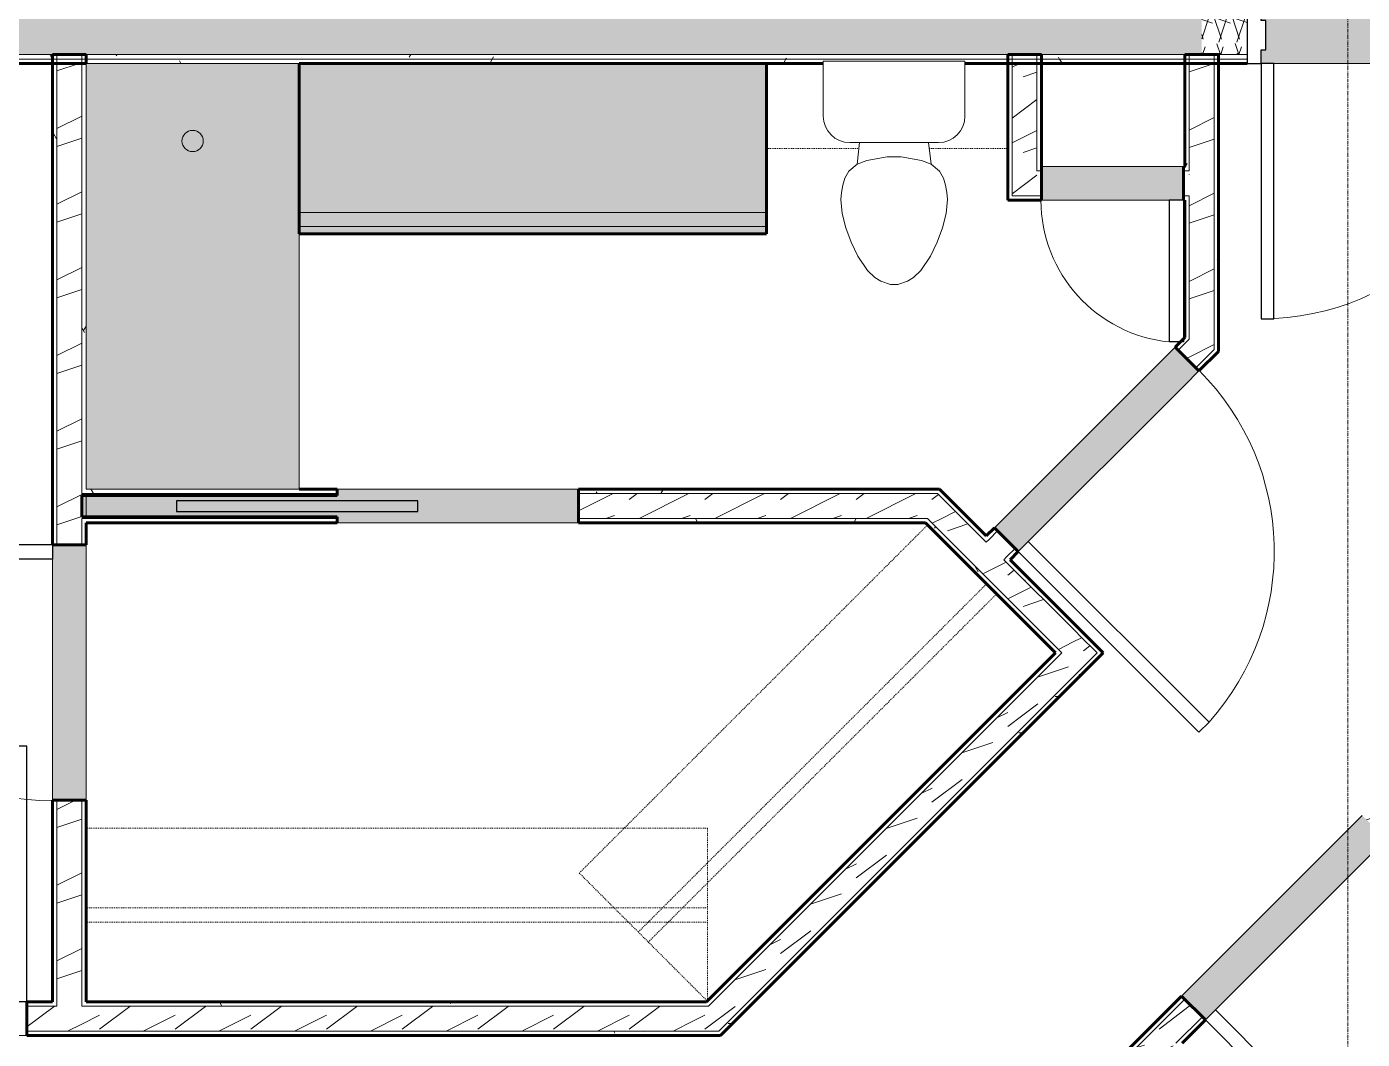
# Model space of a CAD drawing. Header units: inches. Extents: x -4169 to -1846, y 9706 to 12377.
# Drawn here: x -3667.5 to -3479.3, y 10207.1 to 10349.8 of the extents above; entities that cross this region are included whole.
import ezdxf

# ---------------------------------------------------------------- set-up
doc = ezdxf.new("R2010")
doc.units = ezdxf.units.IN
doc.header["$MEASUREMENT"] = 0
doc.linetypes.add('Dash', pattern=[0.25, 0.125, -0.125])
doc.linetypes.add('Grid Line 1_2_', pattern=[0.875, 0.5, -0.125, 0.125, -0.125])
for name, color, linetype, lineweight in [('0-1', 7, 'Continuous', 5), ('0-2', 7, 'Continuous', 18), ('A-DOOR', 31, 'Continuous', 18), ('A-DOOR-1', 250, 'Continuous', 9), ('A-DOOR-2', 90, 'Continuous', 30), ('A-DOOR-6', 31, 'Continuous', 30), ('A-DOOR-7', 31, 'Continuous', 9), ('A-DOOR-FRAM', 31, 'Continuous', 30), ('A-WALL', 113, 'Continuous', 18), ('A-WALL-1', 8, 'Continuous', 5), ('A-WALL-3', 50, 'Continuous', 60), ('A-WALL-4', 7, 'Continuous', 18), ('A-WALL-PATT-1', 250, 'Continuous', 9), ('A-WALL-PATT-2', 253, 'Continuous', 9), ('A-WALL-PATT-4', 111, 'Continuous', 9), ('I-WALL', 2, 'Continuous', 18), ('I-WALL-2', 2, 'Continuous', 5), ('I-WALL-3', 2, 'Continuous', 60), ('P-SANR-FIXT-1', 9, 'Continuous', 9), ('P-SANR-FIXT-2', 250, 'Continuous', 9), ('Q-CASE-1', 9, 'Continuous', 9), ('Q-CASE-2', 50, 'Continuous', 60), ('Q-CASE-3', 250, 'Continuous', 9), ('Q-CASE-HDLN-1', 250, 'Dash', 9), ('S-GRID-1', 1, 'Grid Line 1_2_', 9)]:
    doc.layers.add(name, color=color, linetype=linetype, lineweight=lineweight)
pattern_1 = [(0, (0, 0), (20.48, 5.12), [0.845, -14.515, 0.845, -14.515, -81.92]), (0, (0, 0), (20.48, 5.12), [-30.72, 0.845, -29.875, 0.845, -14.515, -35.84]), (0, (0, 0), (20.48, 5.12), [-76.8, 0.845, -9.395, 0.845, -24.755]), (120, (7.68, 2.56), (-14.67405, 15.1762003), [0.845, -14.515, 0.845, -14.515, -81.92]), (120, (7.68, 2.56), (-14.67405, 15.1762003), [-30.72, 0.845, -29.875, 0.845, -14.515, -35.84]), (120, (7.68, 2.56), (-14.67405, 15.1762003), [-76.8, 0.845, -9.395, 0.845, -24.755]), (240, (10.24, 12.8), (-5.80595, -20.2962003), [0.845, -14.515, 0.845, -14.515, -81.92]), (240, (10.24, 12.8), (-5.80595, -20.2962003), [-30.72, 0.845, -29.875, 0.845, -14.515, -35.84]), (240, (10.24, 12.8), (-5.80595, -20.2962003), [-76.8, 0.845, -9.395, 0.845, -24.755])]
pattern_2 = [(216.87, (4.265, 10.662), (31.9871619, 21.32545714), [5.331, -47.981]), (206.565, (10.662, 7.464), (-10.662476, -10.6620098), [11.921, -11.921]), (198.435, (10.662, 2.132), (-21.3244936, -10.6625869), [6.744, -26.974])]
pattern_3 = [(161.57, (0.32, 0.32), (-2.560496185, -0.000537386), [0, -18.214, 2.022, 0]), (18.43, (-0.32, 0.32), (-2.560496185, 0.000537386), [0, -18.214, 2.022, 0]), (108.43, (0.32, 0.32), (1.27922091, -6.400876726), [6.07, -14.166]), (71.57, (-0.32, 0.32), (1.27922091, 6.400876726), [6.07, -14.166])]

# ---------------------------------------------------------------- blocks, each defined once
blk = doc.blocks.new('Single-Flush - 36_ x 84_-1372839-ENLARGED RCP - 2ND FLOOR PLAN')
at = {"layer": 'A-DOOR-1'}
blk.add_arc((18, 2.37), 36.07, 93.1789, 180, dxfattribs=at)
at = {"layer": 'A-DOOR-2'}
for p, q in [((16, 2.37), (16, 38.39)), ((18, 38.39), (16, 38.39)), ((18, 2.37), (18, 38.39)), ((18, 2.37), (16, 2.37))]:
    blk.add_line(p, q, dxfattribs=at)
blk = doc.blocks.new('Bath Tub - Maestro - 60_x30_-1352617-ENLARGED RCP - 2ND FLOOR PLAN')
at = {"layer": 'P-SANR-FIXT-1'}
blk.add_hatch(color=256, dxfattribs=at).paths.add_polyline_path([(60, 30), (0, 30), (0, 0), (60, 0)], flags=0)
at = {"layer": 'P-SANR-FIXT-2'}
for p, q in [((0, 0), (0, 30)), ((0, 30), (60, 30)), ((60, 30), (60, 0)), ((60, 0), (0, 0))]:
    blk.add_line(p, q, dxfattribs=at)
for start, end in [(0, 180), (180, 360)]:
    blk.add_arc((10.9375, 15), 1.5, start, end, dxfattribs=at)
blk = doc.blocks.new('Toilet-Domestic-3D - Toilet-Domestic-3D-1372870-ENLARGED RCP - 2ND FLOOR PLAN')
at = {"layer": 'P-SANR-FIXT-2'}
for p, q in [((-2.74, 11), (-1.87, 11.5)), ((-1.87, 11.5), (-0.5, 12)), ((-0.5, 12), (0.5, 12)), ((0.5, 12), (1.87, 11.5)), ((1.87, 11.5), (2.74, 11)), ((-5.13, 8), (-3.74, 10)), ((-3.74, 10), (-2.74, 11)), ((2.74, 11), (3.74, 10)), ((3.74, 10), (5.13, 8)), ((-6.06, 6), (-5.13, 8)), ((5.13, 8), (6.06, 6)), ((-6.79, 4), (-6.06, 6)), ((6.06, 6), (6.79, 4)), ((-7.33, 1.99), (-6.79, 4)), ((6.79, 4), (7.33, 1.99)), ((-7.5, 0), (-7.33, 1.99)), ((7.33, 1.99), (7.5, 0)), ((-7.41, -1), (-7.5, 0)), ((-7.24, -2), (-7.41, -1)), ((7.41, -1), (7.24, -2)), ((7.5, 0), (7.41, -1)), ((-6.97, -3), (-7.24, -2)), ((-6.4, -4), (-6.97, -3)), ((6.97, -3), (6.4, -4)), ((7.24, -2), (6.97, -3)), ((-5.21, -5), (-6.4, -4)), ((-3.84, -5.5), (-5.21, -5)), ((-4.86, -8.02), (-5.21, -5)), ((-1, -6), (-3.84, -5.5)), ((3.84, -5.5), (1, -6)), ((5.21, -5), (3.84, -5.5)), ((4.86, -8.02), (5.21, -5)), ((6.4, -4), (5.21, -5)), ((1, -6), (-1, -6)), ((6.25, -8.02), (-6.25, -8.02)), ((-9.98, -11.75), (-9.98, -19.48)), ((9.98, -19.48), (9.98, -11.75)), ((-9.98, -19.48), (9.98, -19.48))]:
    blk.add_line(p, q, dxfattribs=at)
for centre, start, end in [((-6.25, -11.75), 90, 180), ((6.25, -11.75), 0, 90)]:
    blk.add_arc(centre, 3.73, start, end, dxfattribs=at)
blk = doc.blocks.new('OD_CW_Upper Cabinet - OD_CW_Upper Cabinet-1867009-ENLARGED RCP - 2ND FLOOR PLAN')
at = {"layer": 'Q-CASE-HDLN-1'}
for p, q in [((0.74, 12), (13.78, 12)), ((23.7, 12), (34.74, 12))]:
    blk.add_line(p, q, dxfattribs=at)
blk = doc.blocks.new('OD_CW_Base Cabinet - OD_CW_Base Cabinet-1834232-ENLARGED RCP - 2ND FLOOR PLAN')
at = {"layer": 'Q-CASE-1'}
for points in [[(39.69, 3), (66.57, 3), (66.57, 24), (0.74, 24), (0.74, 3), (30.57, 3)], [(66.57, 1), (66.57, 3), (0.74, 3), (0.74, 1), (64.34, 1)], [(66.57, 0), (66.57, 1), (0.74, 1), (0.74, 0), (64.34, 0)]]:
    blk.add_hatch(color=256, dxfattribs=at).paths.add_polyline_path(points, flags=0)
at = {"layer": 'Q-CASE-2'}
for p, q in [((66.57, 24), (0.74, 24)), ((0.74, 24), (0.74, 0)), ((66.57, 0), (66.57, 24)), ((0.74, 0), (66.57, 0))]:
    blk.add_line(p, q, dxfattribs=at)
at = {"layer": 'Q-CASE-3'}
for p, q in [((0.74, 24), (0.74, 3)), ((0.74, 24), (66.57, 24)), ((66.57, 3), (66.57, 24)), ((0.74, 3), (66.57, 3)), ((66.57, 1), (66.57, 3)), ((0.74, 1), (66.57, 1)), ((0.74, 1), (66.57, 1)), ((0.74, 0), (66.57, 0)), ((66.57, 0), (66.57, 1))]:
    blk.add_line(p, q, dxfattribs=at)
blk = doc.blocks.new('Pocket_Door_2385 - 34_ x 80_-1722045-ENLARGED RCP - 2ND FLOOR PLAN')
at = {"layer": 'A-DOOR-2'}
for p, q in [((-39.67, 0.75), (-39.67, -0.75)), ((-5.67, 0.75), (-39.67, 0.75)), ((-5.67, -0.75), (-5.67, 0.75)), ((-39.67, -0.75), (-5.67, -0.75))]:
    blk.add_line(p, q, dxfattribs=at)
blk = doc.blocks.new('OD_CW_Closet - OD_CW_Closet-1898209-ENLARGED RCP - 2ND FLOOR PLAN')
at = {"layer": 'Q-CASE-HDLN-1'}
for p, q in [((70.13, -1.51), (70.13, 24)), ((0.74, 12.24), (70.13, 12.24)), ((0.74, 10.24), (70.13, 10.24)), ((0.74, -1.51), (70.13, -1.51))]:
    blk.add_line(p, q, dxfattribs=at)
blk = doc.blocks.new('OD_CW_Closet - OD_CW_Closet-1898139-ENLARGED RCP - 2ND FLOOR PLAN')
at = {"layer": 'Q-CASE-HDLN-1'}
for p, q in [((0.74, 23.86), (0.74, -0.45)), ((0.74, 12.78), (88.29, 12.78)), ((0.74, 10.78), (88.29, 10.78)), ((0.74, -0.45), (88.29, -0.45))]:
    blk.add_line(p, q, dxfattribs=at)
blk = doc.blocks.new('Single-Flush - CLOSET-1720256-ENLARGED RCP - 2ND FLOOR PLAN')
at = {"layer": 'A-DOOR-1'}
blk.add_arc((10, -2.37), 20.07, 180, 264.2799, dxfattribs=at)
at = {"layer": 'A-DOOR-2'}
for p, q in [((8, -2.37), (8, -22.34)), ((10, -2.37), (8, -2.37)), ((10, -2.37), (10, -22.34)), ((10, -22.34), (8, -22.34))]:
    blk.add_line(p, q, dxfattribs=at)
blk = doc.blocks.new('CTR - 1st Phase - Unit Layouts_rvt-1-ENLARGED RCP - 2ND FLOOR PLAN')
at = {"layer": 'A-WALL-1'}
for points in [[(-3524.5, 10325.31), (-3504.5, 10325.31), (-3504.5, 10330.06), (-3524.5, 10330.06), (-3524.5, 10325.93)], [(-3527.77, 10275.79), (-3504.3, 10299.26), (-3504.3, 10303.23), (-3505.67, 10304.61), (-3531.13, 10279.15), (-3528.21, 10276.23)], [(-3504.3, 10299.26), (-3502.31, 10301.25), (-3504.3, 10303.23), (-3504.3, 10301.69)], [(-3659.08, 10280.71), (-3659.08, 10283.71), (-3659.7, 10283.71), (-3659.7, 10280.71)], [(-3589.7, 10279.84), (-3589.7, 10284.59), (-3623.7, 10284.59), (-3623.7, 10283.71), (-3659.08, 10283.71), (-3659.08, 10280.71), (-3623.7, 10280.71), (-3623.7, 10279.84), (-3599.25, 10279.84)], [(-3663.83, 10240.74), (-3659.08, 10240.74), (-3659.08, 10276.74), (-3663.83, 10276.74), (-3663.83, 10249.1)], [(-3501.39, 10209.79), (-3475.94, 10235.24), (-3479.3, 10238.6), (-3504.75, 10213.14), (-3501.83, 10210.23)]]:
    blk.add_hatch(color=256, dxfattribs=at).paths.add_polyline_path(points, flags=0)
at = {"layer": 'A-WALL-PATT-1'}
h = blk.add_hatch(dxfattribs=at)
h.set_pattern_fill('FP_1', color=256, style=0, pattern_type=2)
h.set_pattern_definition(pattern_1)
h.paths.add_polyline_path([(-3500.17, 10303.39), (-3499.55, 10304.01), (-3499.55, 10345.84), (-3500.17, 10345.84), (-3500.17, 10304.01)], flags=0)
h = blk.add_hatch(dxfattribs=at)
h.set_pattern_fill('FP_1', color=256, style=0, pattern_type=2)
h.set_pattern_definition(pattern_1)
h.paths.add_polyline_path([(-3663.2, 10207.59), (-3663.2, 10208.21), (-3663.83, 10208.21), (-3663.83, 10207.59)], flags=0)
h.paths.add_polyline_path([(-3663.83, 10211.71), (-3663.2, 10211.71), (-3663.2, 10240.74), (-3663.83, 10240.74), (-3663.83, 10212.34)], flags=0)
h.paths.add_polyline_path([(-3663.2, 10276.74), (-3663.22, 10344.59), (-3663.83, 10344.59), (-3663.83, 10276.74)], flags=0)
h = blk.add_hatch(dxfattribs=at)
h.set_pattern_fill('FP_1', color=256, style=0, pattern_type=2)
h.set_pattern_definition(pattern_1)
h.paths.add_polyline_path([(-3659.08, 10211.71), (-3659.08, 10240.74), (-3659.7, 10240.74), (-3659.7, 10211.71)], flags=0)
h.paths.add_polyline_path([(-3659.08, 10276.74), (-3659.08, 10280.46), (-3659.7, 10280.46), (-3659.7, 10276.74)], flags=0)
h.paths.add_polyline_path([(-3659.08, 10283.96), (-3659.08, 10344.59), (-3659.7, 10344.59), (-3659.7, 10283.96), (-3659.58, 10283.96)], flags=0)
h = blk.add_hatch(dxfattribs=at)
h.set_pattern_fill('FP_1', color=256, style=0, pattern_type=2)
h.set_pattern_definition(pattern_1)
h.paths.add_polyline_path([(-3504.3, 10305.1), (-3503.67, 10305.72), (-3503.67, 10325.93), (-3504.3, 10325.93), (-3504.3, 10305.72)], flags=0)
h.paths.add_polyline_path([(-3504.3, 10329.43), (-3503.67, 10329.43), (-3503.67, 10344.59), (-3504.3, 10344.59), (-3504.3, 10330.06)], flags=0)
h = blk.add_hatch(dxfattribs=at)
h.set_pattern_fill('FP_1', color=256, style=0, pattern_type=2)
h.set_pattern_definition(pattern_1)
h.paths.add_polyline_path([(-3504.3, 10329.43), (-3504.3, 10330.06), (-3504.5, 10330.06), (-3504.5, 10329.43)], flags=0)
h = blk.add_hatch(dxfattribs=at)
h.set_pattern_fill('FP_1', color=256, style=0, pattern_type=2)
h.set_pattern_definition(pattern_1)
h.paths.add_polyline_path([(-3629.08, 10283.96), (-3623.7, 10283.96), (-3623.7, 10284.59), (-3659.08, 10284.59), (-3659.07, 10283.96)], flags=0)
h.paths.add_polyline_path([(-3545.36, 10283.96), (-3538.24, 10283.96), (-3538.86, 10284.59), (-3589.7, 10284.59), (-3589.7, 10283.96)], flags=0)
h = blk.add_hatch(dxfattribs=at)
h.set_pattern_fill('FP_1', color=256, style=0, pattern_type=2)
h.set_pattern_definition(pattern_1)
h.paths.add_polyline_path([(-3516.67, 10261.51), (-3516.23, 10261.95), (-3529.36, 10275.09), (-3529.8, 10274.64), (-3517.11, 10261.95)], flags=0)
h.paths.add_polyline_path([(-3532.28, 10277.12), (-3531.83, 10277.56), (-3538.24, 10283.96), (-3539.12, 10283.96), (-3534.11, 10278.96)], flags=0)
h = blk.add_hatch(dxfattribs=at)
h.set_pattern_fill('FP_1', color=256, style=0, pattern_type=2)
h.set_pattern_definition(pattern_1)
h.paths.add_polyline_path([(-3659.08, 10279.84), (-3623.7, 10279.84), (-3623.7, 10280.46), (-3659.08, 10280.46)], flags=0)
h.paths.add_polyline_path([(-3589.7, 10279.84), (-3539.95, 10279.84), (-3540.57, 10280.46), (-3589.7, 10280.46)], flags=0)
h = blk.add_hatch(dxfattribs=at)
h.set_pattern_fill('FP_1', color=256, style=0, pattern_type=2)
h.set_pattern_definition(pattern_1)
h.paths.add_polyline_path([(-3522.5, 10261.51), (-3522.06, 10261.95), (-3539.95, 10279.84), (-3540.83, 10279.84), (-3530.23, 10269.24)], flags=0)
h = blk.add_hatch(dxfattribs=at)
h.set_pattern_fill('FP_1', color=256, style=0, pattern_type=2)
h.set_pattern_definition(pattern_1)
h.paths.add_polyline_path([(-3569.7, 10207.59), (-3515.78, 10261.51), (-3516.23, 10261.95), (-3570.59, 10207.59), (-3569.96, 10207.59)], flags=0)
h = blk.add_hatch(dxfattribs=at)
h.set_pattern_fill('FP_1', color=256, style=0, pattern_type=2)
h.set_pattern_definition(pattern_1)
h.paths.add_polyline_path([(-3522.87, 10194.14), (-3504.31, 10212.7), (-3504.75, 10213.14), (-3522.87, 10195.02), (-3522.87, 10194.4)], flags=0)
h.paths.add_polyline_path([(-3478.85, 10238.16), (-3469.9, 10247.11), (-3470.78, 10247.11), (-3479.3, 10238.6)], flags=0)
h = blk.add_hatch(dxfattribs=at)
h.set_pattern_fill('FP_1', color=256, style=0, pattern_type=2)
h.set_pattern_definition(pattern_1)
h.paths.add_polyline_path([(-3518.75, 10192.43), (-3507.58, 10203.6), (-3508.02, 10204.04), (-3518.75, 10193.31)], flags=0)
h.paths.add_polyline_path([(-3505.11, 10206.07), (-3501.39, 10209.79), (-3501.83, 10210.23), (-3505.55, 10206.51)], flags=0)
h.paths.add_polyline_path([(-3475.94, 10235.24), (-3468.19, 10242.99), (-3469.07, 10242.99), (-3476.38, 10235.68)], flags=0)
h = blk.add_hatch(dxfattribs=at)
h.set_pattern_fill('FP_1', color=256, style=0, pattern_type=2)
h.set_pattern_definition(pattern_1)
h.paths.add_polyline_path([(-3852.47, 10211.71), (-3703.45, 10211.71), (-3703.45, 10212.34), (-3852.47, 10212.34)], flags=0)
h.paths.add_polyline_path([(-3663.83, 10211.71), (-3663.83, 10212.34), (-3667.45, 10212.34), (-3667.45, 10211.71), (-3666.78, 10211.71)], flags=0)
h = blk.add_hatch(dxfattribs=at)
h.set_pattern_fill('FP_1', color=256, style=0, pattern_type=2)
h.set_pattern_definition(pattern_1)
h.paths.add_polyline_path([(-3594.89, 10211.71), (-3572.3, 10211.71), (-3571.67, 10212.34), (-3659.08, 10212.34), (-3659.08, 10211.71), (-3599.25, 10211.71)], flags=0)
h = blk.add_hatch(dxfattribs=at)
h.set_pattern_fill('FP_1', color=256, style=0, pattern_type=2)
h.set_pattern_definition(pattern_1)
h.paths.add_polyline_path([(-3663.83, 10207.59), (-3663.83, 10208.21), (-3667.45, 10208.21), (-3667.45, 10207.59), (-3666.78, 10207.59)], flags=0)
h.paths.add_polyline_path([(-3852.47, 10207.59), (-3703.45, 10207.59), (-3703.45, 10208.21), (-3852.47, 10208.21)], flags=0)
h = blk.add_hatch(dxfattribs=at)
h.set_pattern_fill('FP_1', color=256, style=0, pattern_type=2)
h.set_pattern_definition(pattern_1)
h.paths.add_polyline_path([(-3663.2, 10207.59), (-3570.59, 10207.59), (-3569.96, 10208.21), (-3663.2, 10208.21)], flags=0)
at = {"layer": 'A-WALL-PATT-2'}
h = blk.add_hatch(dxfattribs=at)
h.set_pattern_fill('FP_2', color=256, style=0, pattern_type=2)
h.set_pattern_definition(pattern_2)
h.paths.add_polyline_path([(-3663.2, 10208.21), (-3659.7, 10208.21), (-3659.7, 10240.74), (-3663.2, 10240.74), (-3663.2, 10211.71)], flags=0)
h.paths.add_polyline_path([(-3659.7, 10276.74), (-3659.7, 10344.59), (-3663.13, 10344.59), (-3663.2, 10345.84), (-3663.2, 10276.74)], flags=0)
h = blk.add_hatch(dxfattribs=at)
h.set_pattern_fill('FP_2', color=256, style=0, pattern_type=2)
h.set_pattern_definition(pattern_2)
h.paths.add_polyline_path([(-3502.76, 10301.69), (-3500.17, 10304.27), (-3500.17, 10345.84), (-3501.92, 10345.84), (-3501.92, 10344.59), (-3503.67, 10344.59), (-3503.67, 10302.61)], flags=0)
h = blk.add_hatch(dxfattribs=at)
h.set_pattern_fill('FP_2', color=256, style=0, pattern_type=2)
h.set_pattern_definition(pattern_2)
h.paths.add_polyline_path([(-3525.13, 10325.93), (-3525.13, 10344.59), (-3528.63, 10344.59), (-3528.63, 10325.93)], flags=0)
h = blk.add_hatch(dxfattribs=at)
h.set_pattern_fill('FP_2', color=256, style=0, pattern_type=2)
h.set_pattern_definition(pattern_2)
h.paths.add_polyline_path([(-3529.8, 10274.64), (-3528.21, 10276.23), (-3530.69, 10278.71), (-3532.28, 10277.12), (-3530.24, 10275.09)], flags=0)
h.paths.add_polyline_path([(-3503.67, 10302.61), (-3503.67, 10305.72), (-3505.23, 10304.17), (-3504.3, 10303.23)], flags=0)
h = blk.add_hatch(dxfattribs=at)
h.set_pattern_fill('FP_2', color=256, style=0, pattern_type=2)
h.set_pattern_definition(pattern_2)
h.paths.add_polyline_path([(-3623.7, 10280.46), (-3623.7, 10280.71), (-3659.7, 10280.71), (-3659.7, 10280.46), (-3629.08, 10280.46)], flags=0)
h.paths.add_polyline_path([(-3547.76, 10280.46), (-3535.62, 10280.46), (-3539.12, 10283.96), (-3589.7, 10283.96), (-3589.7, 10280.46)], flags=0)
h.paths.add_polyline_path([(-3659.7, 10283.71), (-3623.7, 10283.71), (-3623.7, 10283.96), (-3659.7, 10283.96)], flags=0)
h = blk.add_hatch(dxfattribs=at)
h.set_pattern_fill('FP_2', color=256, style=0, pattern_type=2)
h.set_pattern_definition(pattern_2)
h.paths.add_polyline_path([(-3521.62, 10261.51), (-3519.14, 10263.98), (-3535.62, 10280.46), (-3540.57, 10280.46), (-3522.06, 10261.95)], flags=0)
h = blk.add_hatch(dxfattribs=at)
h.set_pattern_fill('FP_2', color=256, style=0, pattern_type=2)
h.set_pattern_definition(pattern_2)
h.paths.add_polyline_path([(-3572.3, 10208.21), (-3569.96, 10208.21), (-3516.67, 10261.51), (-3519.16, 10263.96), (-3574.91, 10208.21)], flags=0)
h = blk.add_hatch(dxfattribs=at)
h.set_pattern_fill('FP_2', color=256, style=0, pattern_type=2)
h.set_pattern_definition(pattern_2)
h.paths.add_polyline_path([(-3519.37, 10192.69), (-3501.83, 10210.23), (-3504.31, 10212.7), (-3519.37, 10197.64), (-3519.37, 10192.74)], flags=0)
h.paths.add_polyline_path([(-3476.38, 10235.68), (-3468.45, 10243.61), (-3473.4, 10243.61), (-3478.85, 10238.16)], flags=0)
h = blk.add_hatch(dxfattribs=at)
h.set_pattern_fill('FP_2', color=256, style=0, pattern_type=2)
h.set_pattern_definition(pattern_2)
h.paths.add_polyline_path([(-3663.63, 10208.21), (-3663.2, 10208.21), (-3663.2, 10211.71), (-3667.45, 10211.71), (-3667.45, 10208.21), (-3663.83, 10208.21)], flags=0)
h.paths.add_polyline_path([(-3801.84, 10208.21), (-3703.45, 10208.21), (-3703.45, 10211.71), (-3852.47, 10211.71), (-3852.47, 10208.21)], flags=0)
h = blk.add_hatch(dxfattribs=at)
h.set_pattern_fill('FP_2', color=256, style=0, pattern_type=2)
h.set_pattern_definition(pattern_2)
h.paths.add_polyline_path([(-3659.7, 10208.21), (-3574.91, 10208.21), (-3571.41, 10211.71), (-3659.7, 10211.71), (-3659.7, 10208.22)], flags=0)
at = {"layer": 'A-WALL-3'}
for p, q in [((-3663.83, 10276.74), (-3663.83, 10345.84)), ((-3663.83, 10345.84), (-3659.08, 10345.84)), ((-3659.08, 10345.84), (-3659.08, 10344.59)), ((-3529.25, 10325.31), (-3529.25, 10345.84)), ((-3529.25, 10345.84), (-3524.5, 10345.84)), ((-3524.5, 10345.84), (-3524.5, 10325.31)), ((-3504.3, 10330.06), (-3504.3, 10345.84)), ((-3504.3, 10345.84), (-3499.55, 10345.84)), ((-3499.55, 10345.84), (-3499.55, 10304.01)), ((-3504.5, 10325.31), (-3504.5, 10330.06)), ((-3504.5, 10330.06), (-3504.3, 10330.06)), ((-3524.5, 10325.31), (-3529.25, 10325.31)), ((-3504.3, 10325.31), (-3504.5, 10325.31)), ((-3504.3, 10305.98), (-3504.3, 10325.31)), ((-3505.67, 10304.61), (-3504.3, 10305.98)), ((-3504.3, 10303.23), (-3505.67, 10304.61)), ((-3499.55, 10304.01), (-3502.31, 10301.25)), ((-3502.31, 10301.25), (-3504.3, 10303.23)), ((-3659.08, 10283.71), (-3659.7, 10283.71)), ((-3659.7, 10283.71), (-3659.7, 10280.71)), ((-3623.7, 10283.71), (-3659.08, 10283.71)), ((-3629.08, 10284.59), (-3623.7, 10284.59)), ((-3623.7, 10284.59), (-3623.7, 10283.71)), ((-3589.7, 10284.59), (-3538.86, 10284.59)), ((-3589.7, 10279.84), (-3589.7, 10284.59)), ((-3538.86, 10284.59), (-3538.24, 10283.96)), ((-3538.24, 10283.96), (-3534.11, 10279.84)), ((-3659.7, 10280.71), (-3659.08, 10280.71)), ((-3659.08, 10280.71), (-3623.7, 10280.71)), ((-3659.08, 10279.84), (-3659.08, 10276.74)), ((-3623.7, 10279.84), (-3659.08, 10279.84)), ((-3623.7, 10280.71), (-3623.7, 10279.84)), ((-3540.83, 10279.84), (-3589.7, 10279.84)), ((-3522.5, 10261.51), (-3540.83, 10279.84)), ((-3534.11, 10279.84), (-3532.28, 10278)), ((-3532.28, 10278), (-3531.13, 10279.15)), ((-3531.13, 10279.15), (-3527.77, 10275.79)), ((-3659.08, 10276.74), (-3663.83, 10276.74)), ((-3527.77, 10275.79), (-3528.92, 10274.64)), ((-3528.92, 10274.64), (-3519.14, 10264.87)), ((-3519.14, 10264.87), (-3516.23, 10261.95)), ((-3571.67, 10212.34), (-3522.5, 10261.51)), ((-3515.78, 10261.51), (-3569.7, 10207.59)), ((-3516.23, 10261.95), (-3515.78, 10261.51)), ((-3663.83, 10212.34), (-3663.83, 10240.74)), ((-3663.83, 10240.74), (-3659.08, 10240.74)), ((-3659.08, 10240.74), (-3659.08, 10212.34)), ((-3667.45, 10212.34), (-3663.83, 10212.34)), ((-3667.45, 10207.59), (-3667.45, 10212.34)), ((-3659.08, 10212.34), (-3571.67, 10212.34)), ((-3518.75, 10199.15), (-3504.75, 10213.14)), ((-3504.75, 10213.14), (-3501.39, 10209.79)), ((-3501.39, 10209.79), (-3504.66, 10206.51)), ((-3663.83, 10207.59), (-3667.45, 10207.59)), ((-3663.2, 10207.59), (-3663.83, 10207.59)), ((-3659.08, 10207.59), (-3663.2, 10207.59)), ((-3576.42, 10207.59), (-3659.08, 10207.59)), ((-3570.59, 10207.59), (-3576.42, 10207.59)), ((-3569.7, 10207.59), (-3570.59, 10207.59))]:
    blk.add_line(p, q, dxfattribs=at)
at = {"layer": 'A-WALL-4'}
for p, q in [((-3663.2, 10345.84), (-3663.2, 10276.74)), ((-3659.7, 10345.84), (-3659.7, 10283.96)), ((-3528.63, 10345.84), (-3528.63, 10325.93)), ((-3525.13, 10345.84), (-3525.13, 10329.43)), ((-3503.67, 10345.84), (-3503.67, 10329.43)), ((-3500.17, 10345.84), (-3500.17, 10304.27)), ((-3504.5, 10330.06), (-3524.5, 10330.06)), ((-3525.13, 10329.43), (-3524.5, 10329.43)), ((-3504.5, 10329.43), (-3504.3, 10329.43)), ((-3504.3, 10329.43), (-3503.67, 10329.43)), ((-3528.63, 10325.93), (-3525.13, 10325.93)), ((-3525.13, 10325.93), (-3524.5, 10325.93)), ((-3524.5, 10325.31), (-3504.5, 10325.31)), ((-3504.5, 10325.93), (-3504.3, 10325.93)), ((-3504.3, 10325.93), (-3503.67, 10325.93)), ((-3503.67, 10325.93), (-3503.67, 10305.72)), ((-3504.3, 10305.1), (-3503.67, 10305.72)), ((-3505.67, 10304.61), (-3531.13, 10279.15)), ((-3504.3, 10305.1), (-3505.23, 10304.17)), ((-3502.76, 10301.69), (-3500.17, 10304.27)), ((-3502.31, 10301.25), (-3504.3, 10299.26)), ((-3527.77, 10275.79), (-3504.3, 10299.26)), ((-3659.7, 10283.96), (-3659.08, 10283.96)), ((-3623.7, 10283.96), (-3659.08, 10283.96)), ((-3659.08, 10280.71), (-3659.08, 10283.71)), ((-3589.7, 10284.59), (-3623.7, 10284.59)), ((-3539.12, 10283.96), (-3589.7, 10283.96)), ((-3535.62, 10280.46), (-3539.12, 10283.96)), ((-3659.7, 10280.46), (-3659.7, 10276.74)), ((-3659.7, 10280.46), (-3659.08, 10280.46)), ((-3623.7, 10280.46), (-3659.08, 10280.46)), ((-3623.7, 10279.84), (-3589.7, 10279.84)), ((-3540.57, 10280.46), (-3589.7, 10280.46)), ((-3539.95, 10279.84), (-3540.57, 10280.46)), ((-3522.06, 10261.95), (-3539.95, 10279.84)), ((-3535, 10279.84), (-3535.62, 10280.46)), ((-3532.28, 10277.12), (-3535, 10279.84)), ((-3531.83, 10277.56), (-3532.28, 10277.12)), ((-3530.69, 10278.71), (-3531.83, 10277.56)), ((-3663.83, 10276.74), (-3663.83, 10240.74)), ((-3659.08, 10240.74), (-3659.08, 10276.74)), ((-3528.21, 10276.23), (-3529.36, 10275.09)), ((-3529.36, 10275.09), (-3529.8, 10274.64)), ((-3519.58, 10264.43), (-3529.8, 10274.64)), ((-3519.14, 10263.98), (-3519.58, 10264.43)), ((-3516.67, 10261.51), (-3519.14, 10263.98)), ((-3521.62, 10261.51), (-3571.41, 10211.71)), ((-3516.67, 10261.51), (-3569.96, 10208.21)), ((-3521.62, 10261.51), (-3522.06, 10261.95)), ((-3663.2, 10240.74), (-3663.2, 10211.71)), ((-3659.7, 10240.74), (-3659.7, 10211.71)), ((-3479.3, 10238.6), (-3504.75, 10213.14)), ((-3501.39, 10209.79), (-3475.94, 10235.24)), ((-3667.45, 10212.34), (-3703.45, 10212.34)), ((-3663.83, 10211.71), (-3667.45, 10211.71)), ((-3663.83, 10211.71), (-3663.2, 10211.71)), ((-3659.7, 10211.71), (-3659.08, 10211.71)), ((-3659.08, 10211.71), (-3572.3, 10211.71)), ((-3572.3, 10211.71), (-3571.41, 10211.71)), ((-3518.75, 10198.26), (-3504.31, 10212.7)), ((-3505.55, 10206.51), (-3501.83, 10210.23)), ((-3703.45, 10207.59), (-3667.45, 10207.59)), ((-3663.83, 10208.21), (-3667.45, 10208.21)), ((-3663.83, 10208.21), (-3663.2, 10208.21)), ((-3663.2, 10208.21), (-3659.7, 10208.21)), ((-3659.7, 10208.21), (-3659.08, 10208.21)), ((-3659.08, 10208.21), (-3575.8, 10208.21)), ((-3575.8, 10208.21), (-3574.91, 10208.21)), ((-3574.91, 10208.21), (-3569.96, 10208.21))]:
    blk.add_line(p, q, dxfattribs=at)
at = {"layer": '0-2'}
for name, p, rotation in [('Toilet-Domestic-3D - Toilet-Domestic-3D-1372870-ENLARGED RCP - 2ND FLOOR PLAN', (-3545.25, 10325.41), 180), ('Bath Tub - Maestro - 60_x30_-1352617-ENLARGED RCP - 2ND FLOOR PLAN', (-3659.08, 10344.59), 270.0000000000172), ('Single-Flush - 36_ x 84_-1372839-ENLARGED RCP - 2ND FLOOR PLAN', (-3516.72, 10290.2), 225.0000000000024), ('OD_CW_Closet - OD_CW_Closet-1898209-ENLARGED RCP - 2ND FLOOR PLAN', (-3538.95, 10279), 225.0000000000065), ('Single-Flush - 36_ x 84_-1372839-ENLARGED RCP - 2ND FLOOR PLAN', (-3661.45, 10258.74), 90.00000000000318), ('OD_CW_Closet - OD_CW_Closet-1898139-ENLARGED RCP - 2ND FLOOR PLAN', (-3570.79, 10236.34), 180), ('Single-Flush - 36_ x 84_-1372839-ENLARGED RCP - 2ND FLOOR PLAN', (-3490.34, 10224.19), 225.000000000005)]:
    blk.add_blockref(name, p, dxfattribs=dict(at, rotation=rotation))
for name, p in [('OD_CW_Base Cabinet - OD_CW_Base Cabinet-1834232-ENLARGED RCP - 2ND FLOOR PLAN', (-3629.82, 10320.59)), ('OD_CW_Upper Cabinet - OD_CW_Upper Cabinet-1867009-ENLARGED RCP - 2ND FLOOR PLAN', (-3563.99, 10320.59)), ('Single-Flush - CLOSET-1720256-ENLARGED RCP - 2ND FLOOR PLAN', (-3514.5, 10327.68)), ('Pocket_Door_2385 - 34_ x 80_-1722045-ENLARGED RCP - 2ND FLOOR PLAN', (-3606.7, 10282.21)), ('Single-Flush - 36_ x 84_-1372839-ENLARGED RCP - 2ND FLOOR PLAN', (-3685.45, 10209.96))]:
    blk.add_blockref(name, p, dxfattribs=at)
blk = doc.blocks.new('CTR - 1st Phase - Shell_rvt-1-ENLARGED RCP - 2ND FLOOR PLAN')
at = {"layer": 'S-GRID-1'}
blk.add_line((-3481.32, 9836.18), (-3481.32, 12344.54), dxfattribs=at)
blk = doc.blocks.new('HOLLOW METAL - UNIT DOOR-2125825-ENLARGED RCP - 2ND FLOOR PLAN')
at = {"layer": 'A-DOOR-6'}
for p, q in [((18, 40.25), (16.25, 40.25)), ((16.25, 40.25), (16.25, 4.25)), ((18, 4.25), (18, 40.25)), ((16.25, 4.25), (18, 4.25))]:
    blk.add_line(p, q, dxfattribs=at)
at = {"layer": 'A-DOOR-7'}
blk.add_arc((18, 4.25), 36, 90, 180, dxfattribs=at)
at = {"layer": 'A-DOOR-FRAM'}
for p, q in [((-18, 4.25), (-20, 4.25)), ((-20, 4.25), (-20, -3.75)), ((-18, 2.3125), (-18, 4.25)), ((18, 4.25), (18, 2.3125)), ((20, 4.25), (18, 4.25)), ((20, -3.75), (20, 4.25)), ((-17.375, 2.3125), (-18, 2.3125)), ((-17.375, -1.8125), (-17.375, 2.3125)), ((18, 2.3125), (17.375, 2.3125)), ((17.375, 2.3125), (17.375, -1.8125)), ((-18, -3.75), (-18, -1.8125)), ((-18, -1.8125), (-17.375, -1.8125)), ((17.375, -1.8125), (18, -1.8125)), ((18, -1.8125), (18, -3.75)), ((-20, -3.75), (-18, -3.75)), ((18, -3.75), (20, -3.75))]:
    blk.add_line(p, q, dxfattribs=at)

msp = doc.modelspace()

# ---------------------------------------------------------------- hatches: boundary and pattern name
at = {"layer": 'A-WALL-PATT-4'}
h = msp.add_hatch(dxfattribs=at)
h.set_pattern_fill('FP_4', color=256, style=0, pattern_type=2)
h.set_pattern_definition(pattern_3)
h.paths.add_polyline_path([(-3502.94, 10345.84), (-3501.92, 10345.84), (-3501.92, 10351.34), (-3852.47, 10351.34), (-3852.47, 10345.84), (-3508.03, 10345.84)], flags=0)
h = msp.add_hatch(dxfattribs=at)
h.set_pattern_fill('FP_4', color=256, style=0, pattern_type=2)
h.set_pattern_definition(pattern_3)
h.paths.add_polyline_path([(-3417.92, 10345.84), (-3416.67, 10345.86), (-3416.67, 10351.34), (-3455.52, 10351.34), (-3455.52, 10345.84), (-3421.68, 10345.84)], flags=0)
h.paths.add_polyline_path([(-3495.52, 10345.84), (-3495.52, 10351.34), (-3501.92, 10351.34), (-3501.92, 10345.84), (-3497.95, 10345.84)], flags=0)
h = msp.add_hatch(dxfattribs=at)
h.set_pattern_fill('FP_1', color=256, style=0, pattern_type=2)
h.set_pattern_definition(pattern_1)
h.paths.add_polyline_path([(-3509.04, 10345.21), (-3501.92, 10345.21), (-3501.92, 10345.84), (-3663.2, 10345.84), (-3663.17, 10345.21), (-3519.25, 10345.21)], flags=0)
h.paths.add_polyline_path([(-3852.47, 10345.21), (-3787.91, 10345.21), (-3787.91, 10345.59), (-3709.91, 10345.59), (-3709.91, 10345.21), (-3663.2, 10345.21), (-3663.2, 10345.84), (-3852.47, 10345.84)], flags=0)
h = msp.add_hatch(dxfattribs=at)
h.set_pattern_fill('FP_1', color=256, style=0, pattern_type=2)
h.set_pattern_definition(pattern_1)
h.paths.add_polyline_path([(-3510.04, 10344.59), (-3501.92, 10344.59), (-3501.92, 10345.21), (-3663.17, 10345.21), (-3663.13, 10344.59), (-3555.23, 10344.59), (-3555.23, 10344.89), (-3535.28, 10344.89), (-3535.28, 10344.59), (-3521.3, 10344.59)], flags=0)
h.paths.add_polyline_path([(-3835.61, 10344.59), (-3807.84, 10344.59), (-3807.84, 10345.09), (-3789.84, 10345.09), (-3789.84, 10344.59), (-3787.91, 10344.59), (-3787.91, 10345.21), (-3852.47, 10345.21), (-3852.47, 10344.59)], flags=0)
h.paths.add_polyline_path([(-3709.91, 10344.59), (-3705.91, 10344.59), (-3705.91, 10345.09), (-3687.91, 10345.09), (-3687.91, 10344.59), (-3663.2, 10344.59), (-3663.2, 10345.21), (-3709.91, 10345.21)], flags=0)
h = msp.add_hatch(dxfattribs=at)
h.set_pattern_fill('FP_1', color=256, style=0, pattern_type=2)
h.set_pattern_definition(pattern_1)
h.paths.add_polyline_path([(-3416.67, 10345.21), (-3414.67, 10345.21), (-3414.67, 10345.84), (-3455.52, 10345.84), (-3455.52, 10345.21), (-3417.92, 10345.21)], flags=0)
h.paths.add_polyline_path([(-3497.95, 10345.21), (-3495.52, 10345.21), (-3495.52, 10345.84), (-3499.55, 10345.84), (-3499.55, 10345.21), (-3499.17, 10345.21)], flags=0)
h = msp.add_hatch(dxfattribs=at)
h.set_pattern_fill('FP_1', color=256, style=0, pattern_type=2)
h.set_pattern_definition(pattern_1)
h.paths.add_polyline_path([(-3414.67, 10344.59), (-3414.67, 10345.21), (-3455.52, 10345.21), (-3455.52, 10344.59), (-3416.67, 10344.59)], flags=0)
h.paths.add_polyline_path([(-3499.17, 10344.59), (-3495.52, 10344.59), (-3495.52, 10345.21), (-3499.55, 10345.21), (-3499.55, 10344.59)], flags=0)
at = {"layer": 'I-WALL-2'}
msp.add_hatch(color=256, dxfattribs=at).paths.add_polyline_path([(-3492.61, 10344.59), (-3457.52, 10344.59), (-3457.52, 10346.53), (-3458.15, 10346.53), (-3458.15, 10350.65), (-3457.52, 10350.65), (-3457.52, 10352.59), (-3493.52, 10352.59), (-3493.52, 10350.65), (-3492.9, 10350.65), (-3492.9, 10346.53), (-3493.52, 10346.53), (-3493.52, 10344.59), (-3492.9, 10344.59)], flags=0)

# ---------------------------------------------------------------- linework, layer by layer
at = {"layer": 'A-WALL'}
for p, q in [((-3852.47, 10345.84), (-3495.52, 10345.84)), ((-3709.91, 10345.21), (-3495.52, 10345.21))]:
    msp.add_line(p, q, dxfattribs=at)
at = {"layer": 'I-WALL'}
msp.add_line((-3491.77, 10344.59), (-3457.52, 10344.59), dxfattribs=at)
at = {"layer": 'I-WALL-3'}
for p, q in [((-3659.08, 10344.59), (-3687.91, 10344.59)), ((-3555.23, 10344.59), (-3563.25, 10344.59)), ((-3495.52, 10344.59), (-3535.28, 10344.59))]:
    msp.add_line(p, q, dxfattribs=at)

# ---------------------------------------------------------------- block references
at = {"layer": '0-1'}
for name in ['CTR - 1st Phase - Shell_rvt-1-ENLARGED RCP - 2ND FLOOR PLAN', 'CTR - 1st Phase - Unit Layouts_rvt-1-ENLARGED RCP - 2ND FLOOR PLAN']:
    msp.add_blockref(name, (0, 0), dxfattribs=at)
at = {"layer": 'A-DOOR', "rotation": 180}
msp.add_blockref('HOLLOW METAL - UNIT DOOR-2125825-ENLARGED RCP - 2ND FLOOR PLAN', (-3475.52, 10348.84), dxfattribs=at)

doc.saveas('drawing.dxf')
